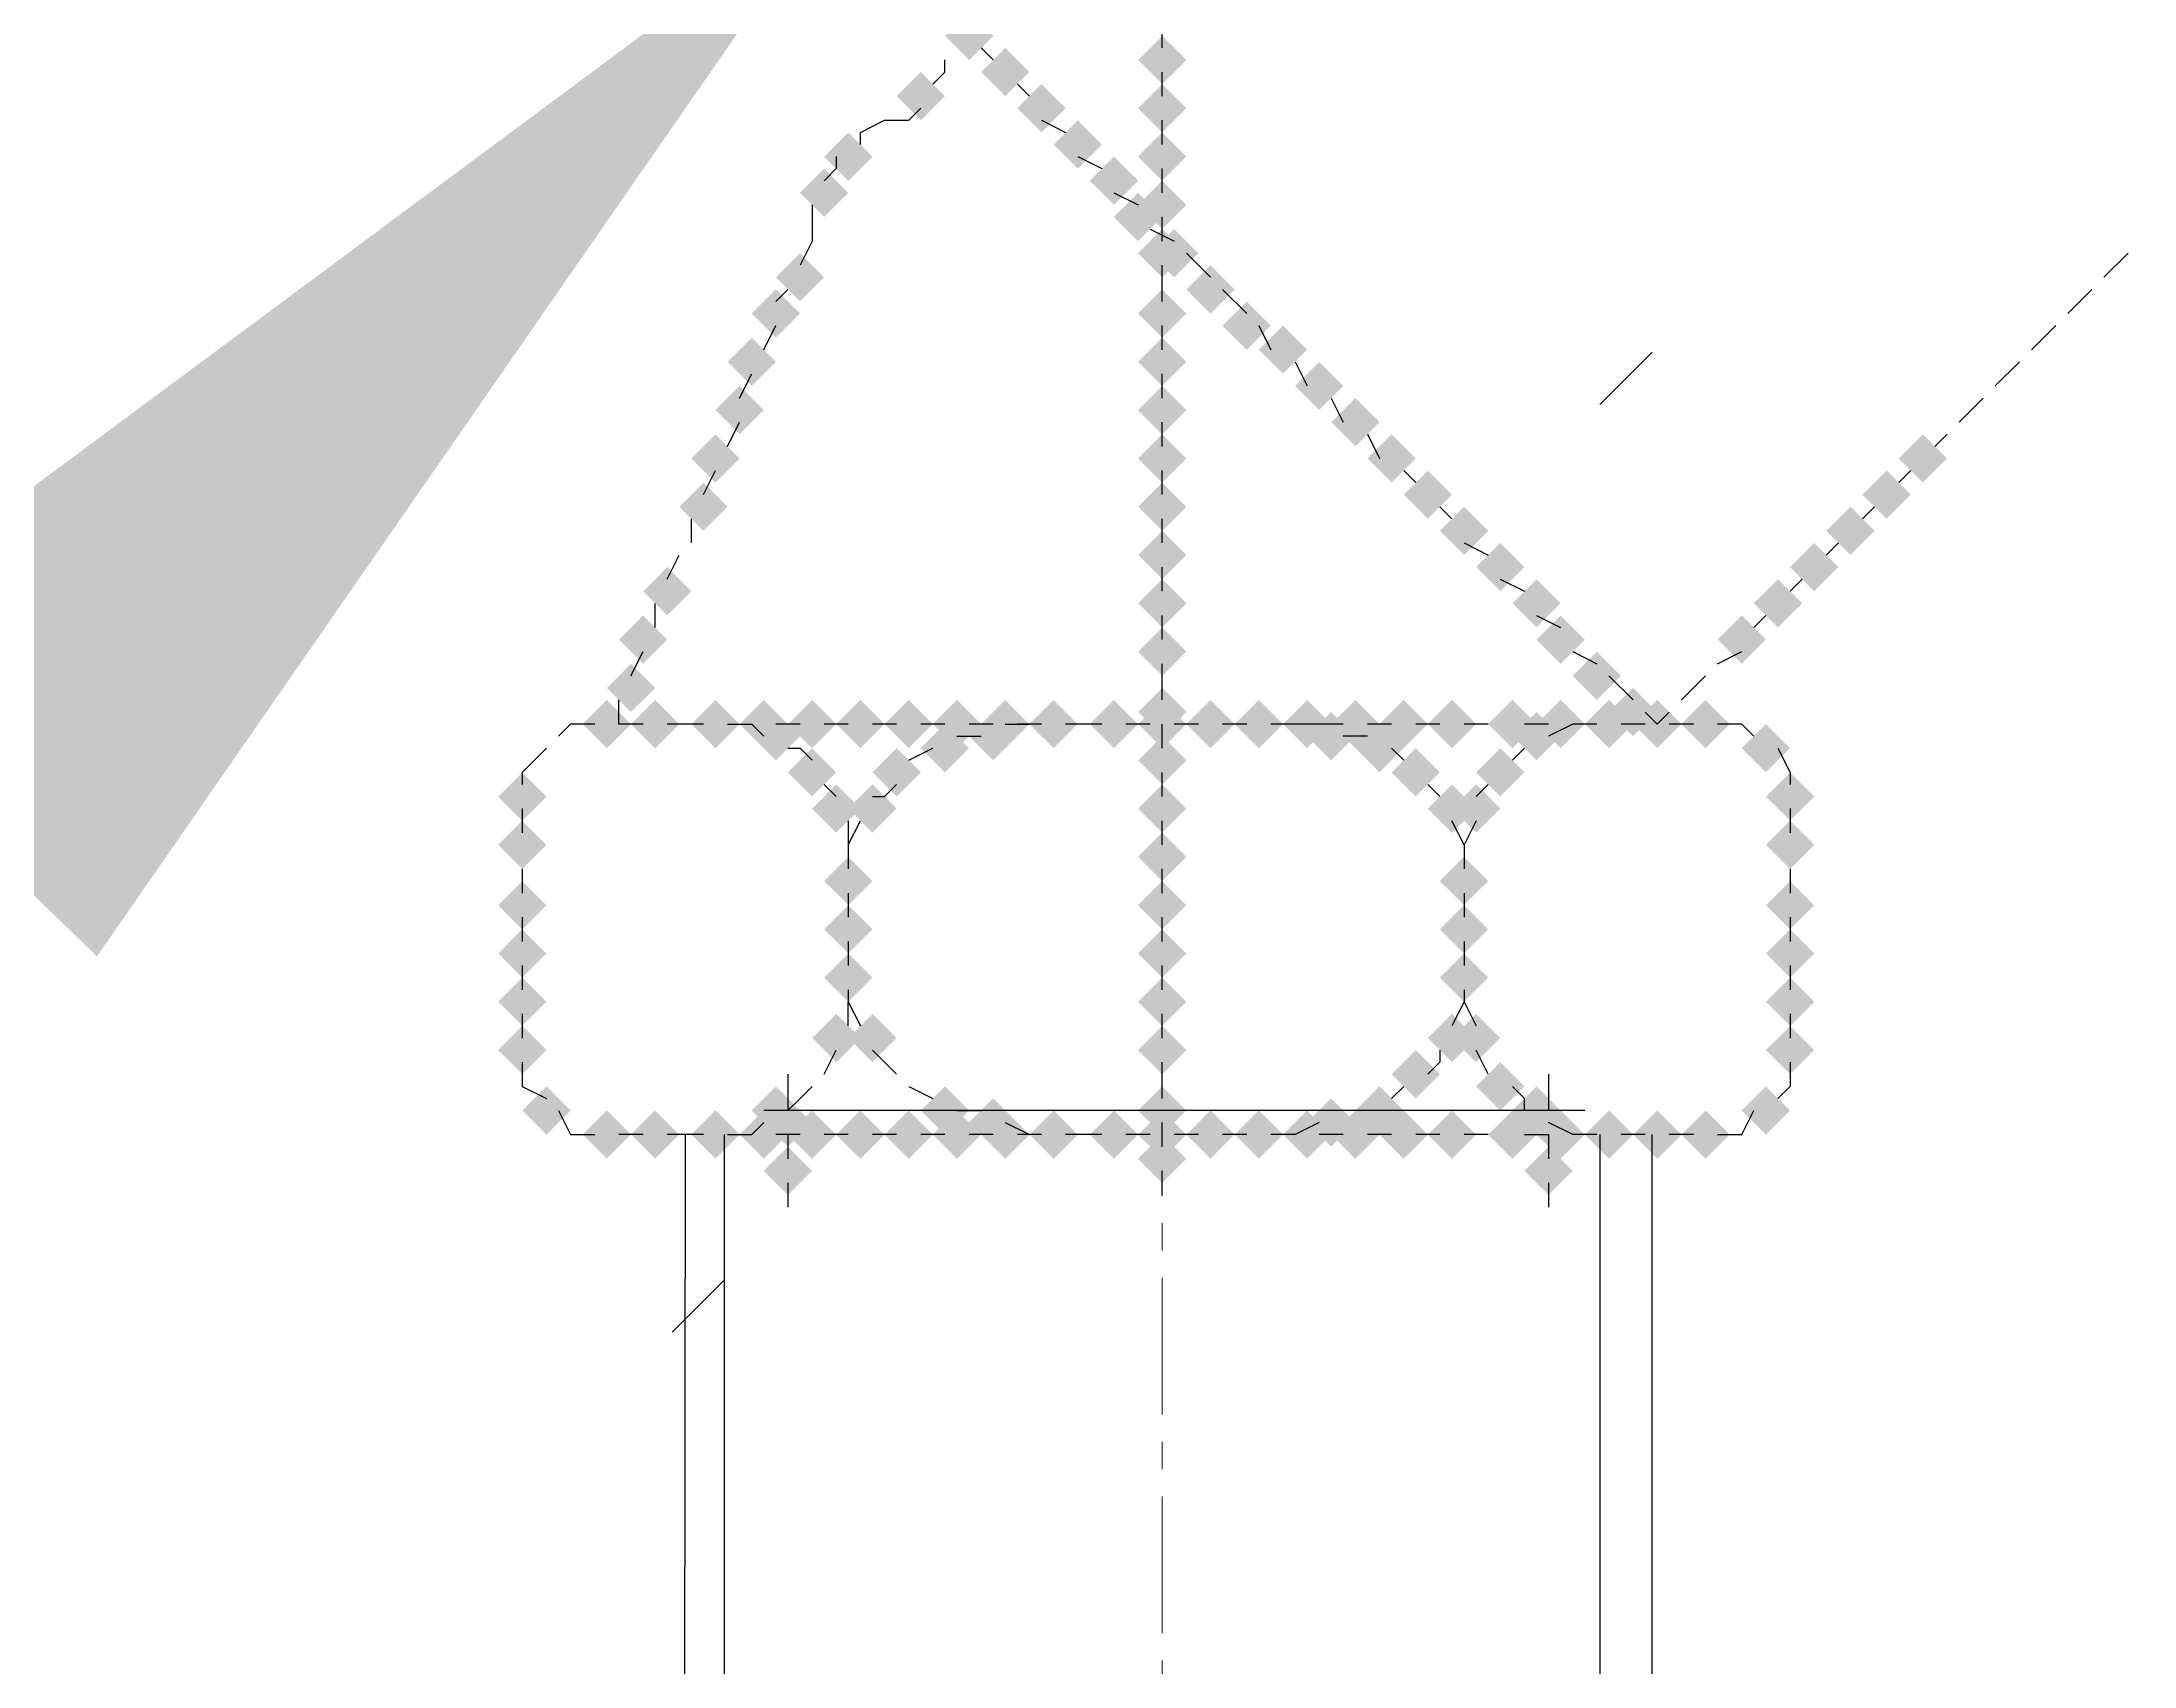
# Model space of a CAD drawing. Header units: centimetres. Extents: x -13594 to 4017, y -3206 to 1780.
# Drawn here: x -7202.2 to -7124.4, y -203.1 to -142.7 of the extents above; entities that cross this region are included whole.
import ezdxf
from ezdxf import colors
from ezdxf.entities.mleader import LeaderData, LeaderLine
from ezdxf.math import Vec2, Vec3

# ---------------------------------------------------------------- set-up
doc = ezdxf.new("R2010")
doc.units = ezdxf.units.CM
doc.linetypes.add('CENTERX2', pattern=[20.32, 12.7, -2.54, 2.54, -2.54])
for name, color, linetype in [('num of plumbing', 250, 'Continuous'), ('PDF_JOB-ALL', 7, 'Continuous'), ('PDF_WATER', 7, 'Continuous')]:
    doc.layers.add(name, color=color, linetype=linetype)
pattern_1 = [(45, (-11607.17, -4073.49), (-54.5565, 54.5565), [])]

msp = doc.modelspace()

# ---------------------------------------------------------------- hatches: boundary and pattern name
at = {"linetype": 'Continuous', "lineweight": 18}
h = msp.add_hatch(dxfattribs=at)
h.set_pattern_fill('ANSI31', scale=24.300624, style=0)
h.set_pattern_definition(pattern_1)
edge = h.paths.add_edge_path(flags=0)
edge.add_arc((-7107.089, -575.737), 71.687, 180, 270)
edge.add_line((-7107.089, -647.424), (-7041.38, -647.424))
edge.add_line((-7041.38, -647.424), (-7041.38, -645.48))
edge.add_line((-7041.38, -645.48), (-7107.089, -645.48))
edge.add_arc((-7107.089, -575.737), 69.743, 180, 270, ccw=False)
edge.add_line((-7176.832, -575.737), (-7176.832, -143.186))
edge.add_line((-7176.832, -143.186), (-7178.776, -143.186))
edge.add_line((-7178.776, -143.186), (-7178.776, -575.737))
h = msp.add_hatch(dxfattribs=at)
h.set_pattern_fill('ANSI31', scale=24.300624, style=0)
h.set_pattern_definition(pattern_1)
edge = h.paths.add_edge_path(flags=0)
edge.add_line((-7041.38, -612.917), (-7041.38, -610.973))
edge.add_line((-7041.38, -610.973), (-7107.089, -610.973))
edge.add_arc((-7107.089, -575.737), 35.236, 180, 270, ccw=False)
edge.add_line((-7142.325, -575.737), (-7142.325, -143.186))
edge.add_line((-7142.325, -143.186), (-7144.269, -143.186))
edge.add_line((-7144.269, -143.186), (-7144.269, -575.737))
edge.add_arc((-7107.089, -575.737), 37.18, 180, 270)
edge.add_line((-7107.089, -612.917), (-7041.38, -612.917))
at = {"layer": 'PDF_WATER', "transparency": 33554559}
for points in [[(-7167.736, -143.34), (-7167.287, -142.89), (-7166.838, -142.441), (-7167.287, -141.992), (-7167.736, -141.543), (-7168.185, -141.992), (-7168.634, -142.441), (-7168.185, -142.89)], [(-7166.389, -144.687), (-7165.94, -144.238), (-7165.491, -143.789), (-7165.94, -143.34), (-7166.389, -142.89), (-7166.838, -143.34), (-7167.287, -143.789), (-7166.838, -144.238)], [(-7160.55, -144.238), (-7160.101, -143.789), (-7159.652, -143.34), (-7160.101, -142.89), (-7160.55, -142.441), (-7160.999, -142.89), (-7161.449, -143.34), (-7160.999, -143.789)], [(-7169.533, -145.585), (-7169.084, -145.136), (-7168.634, -144.687), (-7169.084, -144.238), (-7169.533, -143.789), (-7169.982, -144.238), (-7170.431, -144.687), (-7169.982, -145.136)], [(-7165.042, -146.034), (-7164.592, -145.585), (-7164.143, -145.136), (-7164.592, -144.687), (-7165.042, -144.238), (-7165.491, -144.687), (-7165.94, -145.136), (-7165.491, -145.585)], [(-7160.55, -146.034), (-7160.101, -145.585), (-7159.652, -145.136), (-7160.101, -144.687), (-7160.55, -144.238), (-7160.999, -144.687), (-7161.449, -145.136), (-7160.999, -145.585)], [(-7172.227, -147.831), (-7171.778, -147.382), (-7171.329, -146.933), (-7171.778, -146.483), (-7172.227, -146.034), (-7172.677, -146.483), (-7173.126, -146.933), (-7172.677, -147.382)], [(-7163.694, -147.382), (-7163.245, -146.933), (-7162.796, -146.483), (-7163.245, -146.034), (-7163.694, -145.585), (-7164.143, -146.034), (-7164.592, -146.483), (-7164.143, -146.933)], [(-7160.55, -147.831), (-7160.101, -147.382), (-7159.652, -146.933), (-7160.101, -146.483), (-7160.55, -146.034), (-7160.999, -146.483), (-7161.449, -146.933), (-7160.999, -147.382)], [(-7162.347, -148.729), (-7161.898, -148.28), (-7161.449, -147.831), (-7161.898, -147.382), (-7162.347, -146.933), (-7162.796, -147.382), (-7163.245, -147.831), (-7162.796, -148.28)], [(-7173.126, -149.178), (-7172.677, -148.729), (-7172.227, -148.28), (-7172.677, -147.831), (-7173.126, -147.382), (-7173.575, -147.831), (-7174.024, -148.28), (-7173.575, -148.729)], [(-7160.55, -149.627), (-7160.101, -149.178), (-7159.652, -148.729), (-7160.101, -148.28), (-7160.55, -147.831), (-7160.999, -148.28), (-7161.449, -148.729), (-7160.999, -149.178)], [(-7161.449, -150.076), (-7160.999, -149.627), (-7160.55, -149.178), (-7160.999, -148.729), (-7161.449, -148.28), (-7161.898, -148.729), (-7162.347, -149.178), (-7161.898, -149.627)], [(-7160.55, -151.424), (-7160.101, -150.975), (-7159.652, -150.525), (-7160.101, -150.076), (-7160.55, -149.627), (-7160.999, -150.076), (-7161.449, -150.525), (-7160.999, -150.975)], [(-7160.101, -151.424), (-7159.652, -150.975), (-7159.203, -150.525), (-7159.652, -150.076), (-7160.101, -149.627), (-7160.55, -150.076), (-7160.999, -150.525), (-7160.55, -150.975)], [(-7174.024, -152.322), (-7173.575, -151.873), (-7173.126, -151.424), (-7173.575, -150.975), (-7174.024, -150.525), (-7174.473, -150.975), (-7174.922, -151.424), (-7174.473, -151.873)], [(-7158.754, -152.771), (-7158.305, -152.322), (-7157.856, -151.873), (-7158.305, -151.424), (-7158.754, -150.975), (-7159.203, -151.424), (-7159.652, -151.873), (-7159.203, -152.322)], [(-7174.922, -153.669), (-7174.473, -153.22), (-7174.024, -152.771), (-7174.473, -152.322), (-7174.922, -151.873), (-7175.371, -152.322), (-7175.82, -152.771), (-7175.371, -153.22)], [(-7160.55, -153.669), (-7160.101, -153.22), (-7159.652, -152.771), (-7160.101, -152.322), (-7160.55, -151.873), (-7160.999, -152.322), (-7161.449, -152.771), (-7160.999, -153.22)], [(-7157.407, -154.118), (-7156.957, -153.669), (-7156.508, -153.22), (-7156.957, -152.771), (-7157.407, -152.322), (-7157.856, -152.771), (-7158.305, -153.22), (-7157.856, -153.669)], [(-7156.059, -155.017), (-7155.61, -154.568), (-7155.161, -154.118), (-7155.61, -153.669), (-7156.059, -153.22), (-7156.508, -153.669), (-7156.957, -154.118), (-7156.508, -154.568)], [(-7175.82, -155.466), (-7175.371, -155.017), (-7174.922, -154.568), (-7175.371, -154.118), (-7175.82, -153.669), (-7176.269, -154.118), (-7176.719, -154.568), (-7176.269, -155.017)], [(-7160.55, -155.466), (-7160.101, -155.017), (-7159.652, -154.568), (-7160.101, -154.118), (-7160.55, -153.669), (-7160.999, -154.118), (-7161.449, -154.568), (-7160.999, -155.017)], [(-7154.712, -156.364), (-7154.263, -155.915), (-7153.814, -155.466), (-7154.263, -155.017), (-7154.712, -154.568), (-7155.161, -155.017), (-7155.61, -155.466), (-7155.161, -155.915)], [(-7176.269, -157.262), (-7175.82, -156.813), (-7175.371, -156.364), (-7175.82, -155.915), (-7176.269, -155.466), (-7176.719, -155.915), (-7177.168, -156.364), (-7176.719, -156.813)], [(-7160.55, -157.262), (-7160.101, -156.813), (-7159.652, -156.364), (-7160.101, -155.915), (-7160.55, -155.466), (-7160.999, -155.915), (-7161.449, -156.364), (-7160.999, -156.813)], [(-7153.364, -157.711), (-7152.915, -157.262), (-7152.466, -156.813), (-7152.915, -156.364), (-7153.364, -155.915), (-7153.814, -156.364), (-7154.263, -156.813), (-7153.814, -157.262)], [(-7177.168, -159.059), (-7176.719, -158.61), (-7176.269, -158.16), (-7176.719, -157.711), (-7177.168, -157.262), (-7177.617, -157.711), (-7178.066, -158.16), (-7177.617, -158.61)], [(-7160.55, -159.059), (-7160.101, -158.61), (-7159.652, -158.16), (-7160.101, -157.711), (-7160.55, -157.262), (-7160.999, -157.711), (-7161.449, -158.16), (-7160.999, -158.61)], [(-7152.017, -159.059), (-7151.568, -158.61), (-7151.119, -158.16), (-7151.568, -157.711), (-7152.017, -157.262), (-7152.466, -157.711), (-7152.915, -158.16), (-7152.466, -158.61)], [(-7132.256, -159.059), (-7131.807, -158.61), (-7131.358, -158.16), (-7131.807, -157.711), (-7132.256, -157.262), (-7132.705, -157.711), (-7133.154, -158.16), (-7132.705, -158.61)], [(-7150.67, -160.406), (-7150.221, -159.957), (-7149.772, -159.508), (-7150.221, -159.059), (-7150.67, -158.61), (-7151.119, -159.059), (-7151.568, -159.508), (-7151.119, -159.957)], [(-7133.603, -160.406), (-7133.154, -159.957), (-7132.705, -159.508), (-7133.154, -159.059), (-7133.603, -158.61), (-7134.052, -159.059), (-7134.502, -159.508), (-7134.052, -159.957)], [(-7177.617, -160.855), (-7177.168, -160.406), (-7176.719, -159.957), (-7177.168, -159.508), (-7177.617, -159.059), (-7178.066, -159.508), (-7178.515, -159.957), (-7178.066, -160.406)], [(-7160.55, -160.855), (-7160.101, -160.406), (-7159.652, -159.957), (-7160.101, -159.508), (-7160.55, -159.059), (-7160.999, -159.508), (-7161.449, -159.957), (-7160.999, -160.406)], [(-7149.322, -161.753), (-7148.873, -161.304), (-7148.424, -160.855), (-7148.873, -160.406), (-7149.322, -159.957), (-7149.772, -160.406), (-7150.221, -160.855), (-7149.772, -161.304)], [(-7134.951, -161.753), (-7134.502, -161.304), (-7134.052, -160.855), (-7134.502, -160.406), (-7134.951, -159.957), (-7135.4, -160.406), (-7135.849, -160.855), (-7135.4, -161.304)], [(-7160.55, -162.652), (-7160.101, -162.203), (-7159.652, -161.753), (-7160.101, -161.304), (-7160.55, -160.855), (-7160.999, -161.304), (-7161.449, -161.753), (-7160.999, -162.203)], [(-7147.975, -163.101), (-7147.526, -162.652), (-7147.077, -162.203), (-7147.526, -161.753), (-7147.975, -161.304), (-7148.424, -161.753), (-7148.873, -162.203), (-7148.424, -162.652)], [(-7136.298, -163.101), (-7135.849, -162.652), (-7135.4, -162.203), (-7135.849, -161.753), (-7136.298, -161.304), (-7136.747, -161.753), (-7137.196, -162.203), (-7136.747, -162.652)], [(-7178.964, -163.999), (-7178.515, -163.55), (-7178.066, -163.101), (-7178.515, -162.652), (-7178.964, -162.203), (-7179.413, -162.652), (-7179.862, -163.101), (-7179.413, -163.55)], [(-7160.55, -164.448), (-7160.101, -163.999), (-7159.652, -163.55), (-7160.101, -163.101), (-7160.55, -162.652), (-7160.999, -163.101), (-7161.449, -163.55), (-7160.999, -163.999)], [(-7146.628, -164.448), (-7146.179, -163.999), (-7145.73, -163.55), (-7146.179, -163.101), (-7146.628, -162.652), (-7147.077, -163.101), (-7147.526, -163.55), (-7147.077, -163.999)], [(-7137.645, -164.448), (-7137.196, -163.999), (-7136.747, -163.55), (-7137.196, -163.101), (-7137.645, -162.652), (-7138.095, -163.101), (-7138.544, -163.55), (-7138.095, -163.999)], [(-7179.862, -165.795), (-7179.413, -165.346), (-7178.964, -164.897), (-7179.413, -164.448), (-7179.862, -163.999), (-7180.312, -164.448), (-7180.761, -164.897), (-7180.312, -165.346)], [(-7145.73, -165.795), (-7145.28, -165.346), (-7144.831, -164.897), (-7145.28, -164.448), (-7145.73, -163.999), (-7146.179, -164.448), (-7146.628, -164.897), (-7146.179, -165.346)], [(-7138.993, -165.795), (-7138.544, -165.346), (-7138.095, -164.897), (-7138.544, -164.448), (-7138.993, -163.999), (-7139.442, -164.448), (-7139.891, -164.897), (-7139.442, -165.346)], [(-7160.55, -166.245), (-7160.101, -165.795), (-7159.652, -165.346), (-7160.101, -164.897), (-7160.55, -164.448), (-7160.999, -164.897), (-7161.449, -165.346), (-7160.999, -165.795)], [(-7144.382, -167.143), (-7143.933, -166.694), (-7143.484, -166.245), (-7143.933, -165.795), (-7144.382, -165.346), (-7144.831, -165.795), (-7145.28, -166.245), (-7144.831, -166.694)], [(-7180.312, -167.592), (-7179.862, -167.143), (-7179.413, -166.694), (-7179.862, -166.245), (-7180.312, -165.795), (-7180.761, -166.245), (-7181.21, -166.694), (-7180.761, -167.143)], [(-7181.21, -168.939), (-7180.761, -168.49), (-7180.312, -168.041), (-7180.761, -167.592), (-7181.21, -167.143), (-7181.659, -167.592), (-7182.108, -168.041), (-7181.659, -168.49)], [(-7179.413, -168.939), (-7178.964, -168.49), (-7178.515, -168.041), (-7178.964, -167.592), (-7179.413, -167.143), (-7179.862, -167.592), (-7180.312, -168.041), (-7179.862, -168.49)], [(-7177.168, -168.939), (-7176.719, -168.49), (-7176.269, -168.041), (-7176.719, -167.592), (-7177.168, -167.143), (-7177.617, -167.592), (-7178.066, -168.041), (-7177.617, -168.49)], [(-7175.371, -168.939), (-7174.922, -168.49), (-7174.473, -168.041), (-7174.922, -167.592), (-7175.371, -167.143), (-7175.82, -167.592), (-7176.269, -168.041), (-7175.82, -168.49)], [(-7173.575, -168.939), (-7173.126, -168.49), (-7172.677, -168.041), (-7173.126, -167.592), (-7173.575, -167.143), (-7174.024, -167.592), (-7174.473, -168.041), (-7174.024, -168.49)], [(-7171.778, -168.939), (-7171.329, -168.49), (-7170.88, -168.041), (-7171.329, -167.592), (-7171.778, -167.143), (-7172.227, -167.592), (-7172.677, -168.041), (-7172.227, -168.49)], [(-7169.982, -168.939), (-7169.533, -168.49), (-7169.084, -168.041), (-7169.533, -167.592), (-7169.982, -167.143), (-7170.431, -167.592), (-7170.88, -168.041), (-7170.431, -168.49)], [(-7168.185, -168.939), (-7167.736, -168.49), (-7167.287, -168.041), (-7167.736, -167.592), (-7168.185, -167.143), (-7168.634, -167.592), (-7169.084, -168.041), (-7168.634, -168.49)], [(-7166.389, -168.939), (-7165.94, -168.49), (-7165.491, -168.041), (-7165.94, -167.592), (-7166.389, -167.143), (-7166.838, -167.592), (-7167.287, -168.041), (-7166.838, -168.49)], [(-7164.592, -168.939), (-7164.143, -168.49), (-7163.694, -168.041), (-7164.143, -167.592), (-7164.592, -167.143), (-7165.042, -167.592), (-7165.491, -168.041), (-7165.042, -168.49)], [(-7162.347, -168.939), (-7161.898, -168.49), (-7161.449, -168.041), (-7161.898, -167.592), (-7162.347, -167.143), (-7162.796, -167.592), (-7163.245, -168.041), (-7162.796, -168.49)], [(-7160.55, -168.49), (-7160.101, -168.041), (-7159.652, -167.592), (-7160.101, -167.143), (-7160.55, -166.694), (-7160.999, -167.143), (-7161.449, -167.592), (-7160.999, -168.041)], [(-7160.55, -168.939), (-7160.101, -168.49), (-7159.652, -168.041), (-7160.101, -167.592), (-7160.55, -167.143), (-7160.999, -167.592), (-7161.449, -168.041), (-7160.999, -168.49)], [(-7158.754, -168.939), (-7158.305, -168.49), (-7157.856, -168.041), (-7158.305, -167.592), (-7158.754, -167.143), (-7159.203, -167.592), (-7159.652, -168.041), (-7159.203, -168.49)], [(-7156.957, -168.939), (-7156.508, -168.49), (-7156.059, -168.041), (-7156.508, -167.592), (-7156.957, -167.143), (-7157.407, -167.592), (-7157.856, -168.041), (-7157.407, -168.49)], [(-7155.161, -168.939), (-7154.712, -168.49), (-7154.263, -168.041), (-7154.712, -167.592), (-7155.161, -167.143), (-7155.61, -167.592), (-7156.059, -168.041), (-7155.61, -168.49)], [(-7153.364, -168.939), (-7152.915, -168.49), (-7152.466, -168.041), (-7152.915, -167.592), (-7153.364, -167.143), (-7153.814, -167.592), (-7154.263, -168.041), (-7153.814, -168.49)], [(-7151.568, -168.939), (-7151.119, -168.49), (-7150.67, -168.041), (-7151.119, -167.592), (-7151.568, -167.143), (-7152.017, -167.592), (-7152.466, -168.041), (-7152.017, -168.49)], [(-7149.772, -168.939), (-7149.322, -168.49), (-7148.873, -168.041), (-7149.322, -167.592), (-7149.772, -167.143), (-7150.221, -167.592), (-7150.67, -168.041), (-7150.221, -168.49)], [(-7147.526, -168.939), (-7147.077, -168.49), (-7146.628, -168.041), (-7147.077, -167.592), (-7147.526, -167.143), (-7147.975, -167.592), (-7148.424, -168.041), (-7147.975, -168.49)], [(-7145.73, -168.939), (-7145.28, -168.49), (-7144.831, -168.041), (-7145.28, -167.592), (-7145.73, -167.143), (-7146.179, -167.592), (-7146.628, -168.041), (-7146.179, -168.49)], [(-7143.933, -168.939), (-7143.484, -168.49), (-7143.035, -168.041), (-7143.484, -167.592), (-7143.933, -167.143), (-7144.382, -167.592), (-7144.831, -168.041), (-7144.382, -168.49)], [(-7143.035, -168.49), (-7142.586, -168.041), (-7142.137, -167.592), (-7142.586, -167.143), (-7143.035, -166.694), (-7143.484, -167.143), (-7143.933, -167.592), (-7143.484, -168.041)], [(-7142.137, -168.939), (-7141.687, -168.49), (-7141.238, -168.041), (-7141.687, -167.592), (-7142.137, -167.143), (-7142.586, -167.592), (-7143.035, -168.041), (-7142.586, -168.49)], [(-7140.34, -168.939), (-7139.891, -168.49), (-7139.442, -168.041), (-7139.891, -167.592), (-7140.34, -167.143), (-7140.789, -167.592), (-7141.238, -168.041), (-7140.789, -168.49)], [(-7174.922, -169.388), (-7174.473, -168.939), (-7174.024, -168.49), (-7174.473, -168.041), (-7174.922, -167.592), (-7175.371, -168.041), (-7175.82, -168.49), (-7175.371, -168.939)], [(-7168.634, -169.838), (-7168.185, -169.388), (-7167.736, -168.939), (-7168.185, -168.49), (-7168.634, -168.041), (-7169.084, -168.49), (-7169.533, -168.939), (-7169.084, -169.388)], [(-7166.838, -169.388), (-7166.389, -168.939), (-7165.94, -168.49), (-7166.389, -168.041), (-7166.838, -167.592), (-7167.287, -168.041), (-7167.736, -168.49), (-7167.287, -168.939)], [(-7154.263, -169.388), (-7153.814, -168.939), (-7153.364, -168.49), (-7153.814, -168.041), (-7154.263, -167.592), (-7154.712, -168.041), (-7155.161, -168.49), (-7154.712, -168.939)], [(-7152.466, -169.838), (-7152.017, -169.388), (-7151.568, -168.939), (-7152.017, -168.49), (-7152.466, -168.041), (-7152.915, -168.49), (-7153.364, -168.939), (-7152.915, -169.388)], [(-7146.628, -169.388), (-7146.179, -168.939), (-7145.73, -168.49), (-7146.179, -168.041), (-7146.628, -167.592), (-7147.077, -168.041), (-7147.526, -168.49), (-7147.077, -168.939)], [(-7138.095, -169.838), (-7137.645, -169.388), (-7137.196, -168.939), (-7137.645, -168.49), (-7138.095, -168.041), (-7138.544, -168.49), (-7138.993, -168.939), (-7138.544, -169.388)], [(-7160.55, -170.287), (-7160.101, -169.838), (-7159.652, -169.388), (-7160.101, -168.939), (-7160.55, -168.49), (-7160.999, -168.939), (-7161.449, -169.388), (-7160.999, -169.838)], [(-7173.575, -170.736), (-7173.126, -170.287), (-7172.677, -169.838), (-7173.126, -169.388), (-7173.575, -168.939), (-7174.024, -169.388), (-7174.473, -169.838), (-7174.024, -170.287)], [(-7170.431, -170.736), (-7169.982, -170.287), (-7169.533, -169.838), (-7169.982, -169.388), (-7170.431, -168.939), (-7170.88, -169.388), (-7171.329, -169.838), (-7170.88, -170.287)], [(-7151.119, -170.736), (-7150.67, -170.287), (-7150.221, -169.838), (-7150.67, -169.388), (-7151.119, -168.939), (-7151.568, -169.388), (-7152.017, -169.838), (-7151.568, -170.287)], [(-7147.975, -170.736), (-7147.526, -170.287), (-7147.077, -169.838), (-7147.526, -169.388), (-7147.975, -168.939), (-7148.424, -169.388), (-7148.873, -169.838), (-7148.424, -170.287)], [(-7184.354, -171.634), (-7183.904, -171.185), (-7183.455, -170.736), (-7183.904, -170.287), (-7184.354, -169.838), (-7184.803, -170.287), (-7185.252, -170.736), (-7184.803, -171.185)], [(-7172.677, -172.083), (-7172.227, -171.634), (-7171.778, -171.185), (-7172.227, -170.736), (-7172.677, -170.287), (-7173.126, -170.736), (-7173.575, -171.185), (-7173.126, -171.634)], [(-7171.329, -172.083), (-7170.88, -171.634), (-7170.431, -171.185), (-7170.88, -170.736), (-7171.329, -170.287), (-7171.778, -170.736), (-7172.227, -171.185), (-7171.778, -171.634)], [(-7160.55, -172.083), (-7160.101, -171.634), (-7159.652, -171.185), (-7160.101, -170.736), (-7160.55, -170.287), (-7160.999, -170.736), (-7161.449, -171.185), (-7160.999, -171.634)], [(-7149.772, -172.083), (-7149.322, -171.634), (-7148.873, -171.185), (-7149.322, -170.736), (-7149.772, -170.287), (-7150.221, -170.736), (-7150.67, -171.185), (-7150.221, -171.634)], [(-7148.873, -172.083), (-7148.424, -171.634), (-7147.975, -171.185), (-7148.424, -170.736), (-7148.873, -170.287), (-7149.322, -170.736), (-7149.772, -171.185), (-7149.322, -171.634)], [(-7137.196, -171.634), (-7136.747, -171.185), (-7136.298, -170.736), (-7136.747, -170.287), (-7137.196, -169.838), (-7137.645, -170.287), (-7138.095, -170.736), (-7137.645, -171.185)], [(-7184.354, -173.43), (-7183.904, -172.981), (-7183.455, -172.532), (-7183.904, -172.083), (-7184.354, -171.634), (-7184.803, -172.083), (-7185.252, -172.532), (-7184.803, -172.981)], [(-7137.196, -173.43), (-7136.747, -172.981), (-7136.298, -172.532), (-7136.747, -172.083), (-7137.196, -171.634), (-7137.645, -172.083), (-7138.095, -172.532), (-7137.645, -172.981)], [(-7160.55, -173.88), (-7160.101, -173.43), (-7159.652, -172.981), (-7160.101, -172.532), (-7160.55, -172.083), (-7160.999, -172.532), (-7161.449, -172.981), (-7160.999, -173.43)], [(-7172.227, -174.778), (-7171.778, -174.329), (-7171.329, -173.88), (-7171.778, -173.43), (-7172.227, -172.981), (-7172.677, -173.43), (-7173.126, -173.88), (-7172.677, -174.329)], [(-7149.322, -174.778), (-7148.873, -174.329), (-7148.424, -173.88), (-7148.873, -173.43), (-7149.322, -172.981), (-7149.772, -173.43), (-7150.221, -173.88), (-7149.772, -174.329)], [(-7184.354, -175.676), (-7183.904, -175.227), (-7183.455, -174.778), (-7183.904, -174.329), (-7184.354, -173.88), (-7184.803, -174.329), (-7185.252, -174.778), (-7184.803, -175.227)], [(-7160.55, -175.676), (-7160.101, -175.227), (-7159.652, -174.778), (-7160.101, -174.329), (-7160.55, -173.88), (-7160.999, -174.329), (-7161.449, -174.778), (-7160.999, -175.227)], [(-7137.196, -175.676), (-7136.747, -175.227), (-7136.298, -174.778), (-7136.747, -174.329), (-7137.196, -173.88), (-7137.645, -174.329), (-7138.095, -174.778), (-7137.645, -175.227)], [(-7172.227, -176.574), (-7171.778, -176.125), (-7171.329, -175.676), (-7171.778, -175.227), (-7172.227, -174.778), (-7172.677, -175.227), (-7173.126, -175.676), (-7172.677, -176.125)], [(-7149.322, -176.574), (-7148.873, -176.125), (-7148.424, -175.676), (-7148.873, -175.227), (-7149.322, -174.778), (-7149.772, -175.227), (-7150.221, -175.676), (-7149.772, -176.125)], [(-7184.354, -177.473), (-7183.904, -177.023), (-7183.455, -176.574), (-7183.904, -176.125), (-7184.354, -175.676), (-7184.803, -176.125), (-7185.252, -176.574), (-7184.803, -177.023)], [(-7160.55, -177.473), (-7160.101, -177.023), (-7159.652, -176.574), (-7160.101, -176.125), (-7160.55, -175.676), (-7160.999, -176.125), (-7161.449, -176.574), (-7160.999, -177.023)], [(-7137.196, -177.473), (-7136.747, -177.023), (-7136.298, -176.574), (-7136.747, -176.125), (-7137.196, -175.676), (-7137.645, -176.125), (-7138.095, -176.574), (-7137.645, -177.023)], [(-7172.227, -178.371), (-7171.778, -177.922), (-7171.329, -177.473), (-7171.778, -177.023), (-7172.227, -176.574), (-7172.677, -177.023), (-7173.126, -177.473), (-7172.677, -177.922)], [(-7149.322, -178.371), (-7148.873, -177.922), (-7148.424, -177.473), (-7148.873, -177.023), (-7149.322, -176.574), (-7149.772, -177.023), (-7150.221, -177.473), (-7149.772, -177.922)], [(-7184.354, -179.269), (-7183.904, -178.82), (-7183.455, -178.371), (-7183.904, -177.922), (-7184.354, -177.473), (-7184.803, -177.922), (-7185.252, -178.371), (-7184.803, -178.82)], [(-7160.55, -179.269), (-7160.101, -178.82), (-7159.652, -178.371), (-7160.101, -177.922), (-7160.55, -177.473), (-7160.999, -177.922), (-7161.449, -178.371), (-7160.999, -178.82)], [(-7137.196, -179.269), (-7136.747, -178.82), (-7136.298, -178.371), (-7136.747, -177.922), (-7137.196, -177.473), (-7137.645, -177.922), (-7138.095, -178.371), (-7137.645, -178.82)], [(-7172.677, -180.616), (-7172.227, -180.167), (-7171.778, -179.718), (-7172.227, -179.269), (-7172.677, -178.82), (-7173.126, -179.269), (-7173.575, -179.718), (-7173.126, -180.167)], [(-7171.329, -180.616), (-7170.88, -180.167), (-7170.431, -179.718), (-7170.88, -179.269), (-7171.329, -178.82), (-7171.778, -179.269), (-7172.227, -179.718), (-7171.778, -180.167)], [(-7149.772, -180.616), (-7149.322, -180.167), (-7148.873, -179.718), (-7149.322, -179.269), (-7149.772, -178.82), (-7150.221, -179.269), (-7150.67, -179.718), (-7150.221, -180.167)], [(-7148.873, -180.616), (-7148.424, -180.167), (-7147.975, -179.718), (-7148.424, -179.269), (-7148.873, -178.82), (-7149.322, -179.269), (-7149.772, -179.718), (-7149.322, -180.167)], [(-7184.354, -181.065), (-7183.904, -180.616), (-7183.455, -180.167), (-7183.904, -179.718), (-7184.354, -179.269), (-7184.803, -179.718), (-7185.252, -180.167), (-7184.803, -180.616)], [(-7160.55, -181.065), (-7160.101, -180.616), (-7159.652, -180.167), (-7160.101, -179.718), (-7160.55, -179.269), (-7160.999, -179.718), (-7161.449, -180.167), (-7160.999, -180.616)], [(-7137.196, -181.065), (-7136.747, -180.616), (-7136.298, -180.167), (-7136.747, -179.718), (-7137.196, -179.269), (-7137.645, -179.718), (-7138.095, -180.167), (-7137.645, -180.616)], [(-7151.119, -181.964), (-7150.67, -181.515), (-7150.221, -181.065), (-7150.67, -180.616), (-7151.119, -180.167), (-7151.568, -180.616), (-7152.017, -181.065), (-7151.568, -181.515)], [(-7147.975, -182.413), (-7147.526, -181.964), (-7147.077, -181.515), (-7147.526, -181.065), (-7147.975, -180.616), (-7148.424, -181.065), (-7148.873, -181.515), (-7148.424, -181.964)], [(-7183.455, -183.311), (-7183.006, -182.862), (-7182.557, -182.413), (-7183.006, -181.964), (-7183.455, -181.515), (-7183.904, -181.964), (-7184.354, -182.413), (-7183.904, -182.862)], [(-7174.922, -183.311), (-7174.473, -182.862), (-7174.024, -182.413), (-7174.473, -181.964), (-7174.922, -181.515), (-7175.371, -181.964), (-7175.82, -182.413), (-7175.371, -182.862)], [(-7174.473, -183.76), (-7174.024, -183.311), (-7173.575, -182.862), (-7174.024, -182.413), (-7174.473, -181.964), (-7174.922, -182.413), (-7175.371, -182.862), (-7174.922, -183.311)], [(-7168.634, -183.311), (-7168.185, -182.862), (-7167.736, -182.413), (-7168.185, -181.964), (-7168.634, -181.515), (-7169.084, -181.964), (-7169.533, -182.413), (-7169.084, -182.862)], [(-7166.838, -183.76), (-7166.389, -183.311), (-7165.94, -182.862), (-7166.389, -182.413), (-7166.838, -181.964), (-7167.287, -182.413), (-7167.736, -182.862), (-7167.287, -183.311)], [(-7160.55, -183.311), (-7160.101, -182.862), (-7159.652, -182.413), (-7160.101, -181.964), (-7160.55, -181.515), (-7160.999, -181.964), (-7161.449, -182.413), (-7160.999, -182.862)], [(-7154.263, -183.76), (-7153.814, -183.311), (-7153.364, -182.862), (-7153.814, -182.413), (-7154.263, -181.964), (-7154.712, -182.413), (-7155.161, -182.862), (-7154.712, -183.311)], [(-7152.466, -183.311), (-7152.017, -182.862), (-7151.568, -182.413), (-7152.017, -181.964), (-7152.466, -181.515), (-7152.915, -181.964), (-7153.364, -182.413), (-7152.915, -182.862)], [(-7146.628, -183.311), (-7146.179, -182.862), (-7145.73, -182.413), (-7146.179, -181.964), (-7146.628, -181.515), (-7147.077, -181.964), (-7147.526, -182.413), (-7147.077, -182.862)], [(-7146.179, -183.76), (-7145.73, -183.311), (-7145.28, -182.862), (-7145.73, -182.413), (-7146.179, -181.964), (-7146.628, -182.413), (-7147.077, -182.862), (-7146.628, -183.311)], [(-7138.095, -183.311), (-7137.645, -182.862), (-7137.196, -182.413), (-7137.645, -181.964), (-7138.095, -181.515), (-7138.544, -181.964), (-7138.993, -182.413), (-7138.544, -182.862)], [(-7181.21, -184.209), (-7180.761, -183.76), (-7180.312, -183.311), (-7180.761, -182.862), (-7181.21, -182.413), (-7181.659, -182.862), (-7182.108, -183.311), (-7181.659, -183.76)], [(-7179.413, -184.209), (-7178.964, -183.76), (-7178.515, -183.311), (-7178.964, -182.862), (-7179.413, -182.413), (-7179.862, -182.862), (-7180.312, -183.311), (-7179.862, -183.76)], [(-7177.168, -184.209), (-7176.719, -183.76), (-7176.269, -183.311), (-7176.719, -182.862), (-7177.168, -182.413), (-7177.617, -182.862), (-7178.066, -183.311), (-7177.617, -183.76)], [(-7175.371, -184.209), (-7174.922, -183.76), (-7174.473, -183.311), (-7174.922, -182.862), (-7175.371, -182.413), (-7175.82, -182.862), (-7176.269, -183.311), (-7175.82, -183.76)], [(-7173.575, -184.209), (-7173.126, -183.76), (-7172.677, -183.311), (-7173.126, -182.862), (-7173.575, -182.413), (-7174.024, -182.862), (-7174.473, -183.311), (-7174.024, -183.76)], [(-7171.778, -184.209), (-7171.329, -183.76), (-7170.88, -183.311), (-7171.329, -182.862), (-7171.778, -182.413), (-7172.227, -182.862), (-7172.677, -183.311), (-7172.227, -183.76)], [(-7169.982, -184.209), (-7169.533, -183.76), (-7169.084, -183.311), (-7169.533, -182.862), (-7169.982, -182.413), (-7170.431, -182.862), (-7170.88, -183.311), (-7170.431, -183.76)], [(-7168.185, -184.209), (-7167.736, -183.76), (-7167.287, -183.311), (-7167.736, -182.862), (-7168.185, -182.413), (-7168.634, -182.862), (-7169.084, -183.311), (-7168.634, -183.76)], [(-7166.389, -184.209), (-7165.94, -183.76), (-7165.491, -183.311), (-7165.94, -182.862), (-7166.389, -182.413), (-7166.838, -182.862), (-7167.287, -183.311), (-7166.838, -183.76)], [(-7164.592, -184.209), (-7164.143, -183.76), (-7163.694, -183.311), (-7164.143, -182.862), (-7164.592, -182.413), (-7165.042, -182.862), (-7165.491, -183.311), (-7165.042, -183.76)], [(-7162.347, -184.209), (-7161.898, -183.76), (-7161.449, -183.311), (-7161.898, -182.862), (-7162.347, -182.413), (-7162.796, -182.862), (-7163.245, -183.311), (-7162.796, -183.76)], [(-7160.55, -184.209), (-7160.101, -183.76), (-7159.652, -183.311), (-7160.101, -182.862), (-7160.55, -182.413), (-7160.999, -182.862), (-7161.449, -183.311), (-7160.999, -183.76)], [(-7158.754, -184.209), (-7158.305, -183.76), (-7157.856, -183.311), (-7158.305, -182.862), (-7158.754, -182.413), (-7159.203, -182.862), (-7159.652, -183.311), (-7159.203, -183.76)], [(-7156.957, -184.209), (-7156.508, -183.76), (-7156.059, -183.311), (-7156.508, -182.862), (-7156.957, -182.413), (-7157.407, -182.862), (-7157.856, -183.311), (-7157.407, -183.76)], [(-7155.161, -184.209), (-7154.712, -183.76), (-7154.263, -183.311), (-7154.712, -182.862), (-7155.161, -182.413), (-7155.61, -182.862), (-7156.059, -183.311), (-7155.61, -183.76)], [(-7153.364, -184.209), (-7152.915, -183.76), (-7152.466, -183.311), (-7152.915, -182.862), (-7153.364, -182.413), (-7153.814, -182.862), (-7154.263, -183.311), (-7153.814, -183.76)], [(-7151.568, -184.209), (-7151.119, -183.76), (-7150.67, -183.311), (-7151.119, -182.862), (-7151.568, -182.413), (-7152.017, -182.862), (-7152.466, -183.311), (-7152.017, -183.76)], [(-7149.772, -184.209), (-7149.322, -183.76), (-7148.873, -183.311), (-7149.322, -182.862), (-7149.772, -182.413), (-7150.221, -182.862), (-7150.67, -183.311), (-7150.221, -183.76)], [(-7147.526, -184.209), (-7147.077, -183.76), (-7146.628, -183.311), (-7147.077, -182.862), (-7147.526, -182.413), (-7147.975, -182.862), (-7148.424, -183.311), (-7147.975, -183.76)], [(-7145.73, -184.209), (-7145.28, -183.76), (-7144.831, -183.311), (-7145.28, -182.862), (-7145.73, -182.413), (-7146.179, -182.862), (-7146.628, -183.311), (-7146.179, -183.76)], [(-7143.933, -184.209), (-7143.484, -183.76), (-7143.035, -183.311), (-7143.484, -182.862), (-7143.933, -182.413), (-7144.382, -182.862), (-7144.831, -183.311), (-7144.382, -183.76)], [(-7142.137, -184.209), (-7141.687, -183.76), (-7141.238, -183.311), (-7141.687, -182.862), (-7142.137, -182.413), (-7142.586, -182.862), (-7143.035, -183.311), (-7142.586, -183.76)], [(-7140.34, -184.209), (-7139.891, -183.76), (-7139.442, -183.311), (-7139.891, -182.862), (-7140.34, -182.413), (-7140.789, -182.862), (-7141.238, -183.311), (-7140.789, -183.76)], [(-7160.55, -185.108), (-7160.101, -184.658), (-7159.652, -184.209), (-7160.101, -183.76), (-7160.55, -183.311), (-7160.999, -183.76), (-7161.449, -184.209), (-7160.999, -184.658)], [(-7174.473, -185.557), (-7174.024, -185.108), (-7173.575, -184.658), (-7174.024, -184.209), (-7174.473, -183.76), (-7174.922, -184.209), (-7175.371, -184.658), (-7174.922, -185.108)], [(-7146.179, -185.557), (-7145.73, -185.108), (-7145.28, -184.658), (-7145.73, -184.209), (-7146.179, -183.76), (-7146.628, -184.209), (-7147.077, -184.658), (-7146.628, -185.108)]]:
    msp.add_hatch(color=256, dxfattribs=at).paths.add_polyline_path(points)

# ---------------------------------------------------------------- linework, layer by layer
at = {"color": 7, "linetype": 'Continuous', "lineweight": 25}
for p, q in [((-7178.291, -183.311, -10.154), (-7178.776, -575.737, -10.154)), ((-7176.832, -575.737, -10.154), (-7176.832, -183.311, -10.154)), ((-7144.269, -183.311, -10.154), (-7144.269, -575.737, -10.154)), ((-7142.325, -575.737, -10.154), (-7142.325, -183.311, -10.154))]:
    msp.add_line(p, q, dxfattribs=at)
at = {"color": 7, "linetype": 'CENTERX2', "lineweight": 18, "ltscale": 0.4}
msp.add_line((-7160.55, -575.737, -10.154), (-7160.55, -185.108, -10.154), dxfattribs=at)
at = {"layer": 'PDF_JOB-ALL', "lineweight": 25, "elevation": -10.154}
msp.add_lwpolyline([(-7144.831, -182.413), (-7175.371, -182.413)], dxfattribs=at)
at = {"layer": 'PDF_WATER', "lineweight": 25, "elevation": -10.154}
for points in [[(-7160.55, -142.89), (-7160.55, -141.992)], [(-7167.287, -142.89), (-7166.838, -143.34)], [(-7169.084, -144.238), (-7168.634, -143.789), (-7168.634, -143.34)], [(-7160.55, -144.687), (-7160.55, -143.789)], [(-7165.94, -144.238), (-7165.491, -144.687)], [(-7171.778, -146.483), (-7171.778, -146.034), (-7170.88, -145.585), (-7169.982, -145.585), (-7169.533, -145.136)], [(-7165.042, -145.585), (-7164.143, -146.034)], [(-7160.55, -146.483), (-7160.55, -145.585)], [(-7172.677, -146.933), (-7172.677, -147.382), (-7173.126, -147.831)], [(-7163.694, -146.933), (-7162.796, -147.382)], [(-7160.55, -148.28), (-7160.55, -147.382)], [(-7162.347, -148.28), (-7161.449, -148.729)], [(-7173.575, -148.729), (-7173.575, -149.178), (-7173.575, -150.076), (-7174.024, -150.975)], [(-7160.55, -150.076), (-7160.55, -149.178)], [(-7160.999, -149.627), (-7160.101, -150.076)], [(-7160.55, -152.322), (-7160.55, -150.975)], [(-7159.652, -150.525), (-7158.754, -151.424)], [(-7125.519, -151.424), (-7124.621, -150.525)], [(-7174.922, -152.322), (-7174.473, -151.873)], [(-7158.305, -151.873), (-7157.407, -152.771)], [(-7126.867, -152.771), (-7125.968, -151.873)], [(-7175.371, -154.118), (-7174.922, -153.22)], [(-7160.55, -154.118), (-7160.55, -153.22)], [(-7156.957, -153.22), (-7156.508, -154.118)], [(-7128.214, -154.118), (-7127.316, -153.22)], [(-7155.61, -154.568), (-7155.161, -155.466)], [(-7129.561, -155.466), (-7128.663, -154.568)], [(-7176.269, -155.915), (-7175.82, -155.017)], [(-7160.55, -155.915), (-7160.55, -155.017)], [(-7154.263, -155.915), (-7153.814, -156.813)], [(-7130.909, -156.813), (-7130.01, -155.915)], [(-7176.719, -157.711), (-7176.269, -156.813)], [(-7160.55, -157.711), (-7160.55, -156.813)], [(-7152.915, -157.262), (-7152.466, -158.16)], [(-7131.807, -157.711), (-7131.358, -157.262)], [(-7177.617, -159.508), (-7177.168, -158.61)], [(-7160.55, -159.508), (-7160.55, -158.61)], [(-7151.568, -158.61), (-7151.119, -159.059)], [(-7133.154, -159.059), (-7132.705, -158.61)], [(-7150.221, -159.957), (-7149.772, -160.406)], [(-7134.502, -160.406), (-7134.052, -159.957)], [(-7178.066, -161.304), (-7178.066, -160.406)], [(-7160.55, -161.304), (-7160.55, -160.406)], [(-7178.964, -162.652), (-7178.515, -161.753)], [(-7149.322, -161.304), (-7148.424, -161.753)], [(-7135.849, -161.753), (-7135.4, -161.304)], [(-7160.55, -163.101), (-7160.55, -162.203)], [(-7147.975, -162.652), (-7147.077, -163.101)], [(-7137.196, -163.101), (-7136.747, -162.652)], [(-7179.413, -164.448), (-7179.413, -163.55)], [(-7160.55, -164.897), (-7160.55, -163.999)], [(-7146.628, -163.999), (-7145.73, -164.448)], [(-7138.544, -164.448), (-7138.095, -163.999)], [(-7180.312, -166.245), (-7179.862, -165.346)], [(-7145.28, -165.346), (-7144.382, -165.795)], [(-7139.891, -165.795), (-7138.993, -165.346)], [(-7160.55, -167.143), (-7160.55, -165.795)], [(-7143.933, -166.245), (-7143.035, -167.143)], [(-7141.238, -167.143), (-7140.34, -166.245)], [(-7179.862, -168.041), (-7180.761, -168.041), (-7180.761, -167.143)], [(-7181.659, -168.041), (-7182.557, -168.041), (-7183.006, -168.49)], [(-7177.617, -168.041), (-7178.964, -168.041)], [(-7176.719, -168.041), (-7175.82, -168.041), (-7175.371, -168.49)], [(-7174.024, -168.041), (-7174.922, -168.041)], [(-7172.227, -168.041), (-7173.126, -168.041)], [(-7170.431, -168.041), (-7171.329, -168.041)], [(-7168.634, -168.041), (-7169.533, -168.041)], [(-7166.838, -168.041), (-7167.736, -168.041)], [(-7166.389, -168.041), (-7165.491, -168.041)], [(-7165.042, -168.041), (-7165.94, -168.041)], [(-7162.796, -168.041), (-7164.143, -168.041)], [(-7160.999, -168.041), (-7161.898, -168.041)], [(-7160.55, -168.939), (-7160.55, -168.041)], [(-7159.203, -168.041), (-7160.101, -168.041)], [(-7157.407, -168.041), (-7158.305, -168.041)], [(-7153.814, -168.041), (-7154.712, -168.041), (-7155.61, -168.041), (-7156.508, -168.041)], [(-7152.017, -168.041), (-7152.915, -168.041)], [(-7150.221, -168.041), (-7151.119, -168.041)], [(-7148.424, -168.041), (-7149.322, -168.041)], [(-7146.179, -168.041), (-7147.077, -168.041)], [(-7144.382, -168.041), (-7145.28, -168.041), (-7146.179, -168.49)], [(-7142.586, -168.041), (-7143.484, -168.041)], [(-7142.586, -167.592), (-7142.137, -168.041), (-7141.687, -167.592)], [(-7140.789, -168.041), (-7141.687, -168.041)], [(-7138.544, -168.49), (-7138.993, -168.041), (-7139.891, -168.041)], [(-7168.185, -168.49), (-7167.287, -168.49)], [(-7152.915, -168.49), (-7153.814, -168.49)], [(-7183.455, -168.939), (-7184.354, -169.838), (-7184.354, -170.287)], [(-7174.473, -168.939), (-7174.024, -168.939), (-7173.575, -169.388)], [(-7169.982, -169.388), (-7169.084, -168.939)], [(-7151.568, -169.388), (-7152.017, -168.939)], [(-7147.077, -168.939), (-7147.526, -169.388)], [(-7137.645, -168.939), (-7137.196, -169.838), (-7137.196, -170.287)], [(-7173.126, -170.287), (-7172.677, -170.736)], [(-7171.329, -170.736), (-7170.88, -170.736), (-7170.431, -170.287)], [(-7160.55, -170.736), (-7160.55, -169.838)], [(-7150.221, -170.736), (-7150.67, -170.287)], [(-7148.424, -170.287), (-7148.873, -170.736)], [(-7184.354, -171.185), (-7184.354, -172.083)], [(-7137.196, -171.185), (-7137.196, -172.083)], [(-7172.227, -171.634), (-7172.227, -172.532), (-7171.778, -171.634)], [(-7160.55, -172.532), (-7160.55, -171.634)], [(-7149.322, -172.532), (-7149.772, -171.634)], [(-7148.873, -171.634), (-7149.322, -172.532), (-7149.322, -173.43)], [(-7172.227, -172.532), (-7172.227, -173.43)], [(-7184.354, -173.43), (-7184.354, -174.329)], [(-7160.55, -174.329), (-7160.55, -173.43)], [(-7137.196, -173.43), (-7137.196, -174.329)], [(-7172.227, -174.329), (-7172.227, -175.227)], [(-7149.322, -174.329), (-7149.322, -175.227)], [(-7184.354, -175.227), (-7184.354, -176.125)], [(-7160.55, -176.125), (-7160.55, -175.227)], [(-7137.196, -175.227), (-7137.196, -176.125)], [(-7172.227, -176.125), (-7172.227, -177.023)], [(-7149.322, -176.125), (-7149.322, -177.023)], [(-7184.354, -177.023), (-7184.354, -177.922)], [(-7160.55, -177.922), (-7160.55, -177.023)], [(-7137.196, -177.023), (-7137.196, -177.922)], [(-7172.227, -177.922), (-7172.227, -178.371)], [(-7149.322, -177.922), (-7149.322, -178.371), (-7148.873, -179.269)], [(-7184.354, -178.82), (-7184.354, -179.718)], [(-7172.227, -179.269), (-7172.227, -178.371), (-7171.778, -179.269)], [(-7160.55, -179.718), (-7160.55, -178.82)], [(-7149.322, -178.371), (-7149.772, -179.269)], [(-7137.196, -178.82), (-7137.196, -179.718)], [(-7173.126, -181.065), (-7172.677, -180.167)], [(-7171.329, -180.167), (-7170.88, -180.616), (-7170.431, -181.065)], [(-7150.221, -180.167), (-7150.221, -180.616), (-7150.67, -181.065)], [(-7148.424, -181.065), (-7148.873, -180.167)], [(-7184.354, -180.616), (-7184.354, -181.515), (-7183.455, -181.964)], [(-7174.473, -181.065), (-7174.473, -182.413), (-7174.024, -181.964), (-7173.575, -181.515)], [(-7160.55, -181.964), (-7160.55, -180.616)], [(-7146.179, -181.065), (-7146.179, -182.413)], [(-7137.196, -180.616), (-7137.196, -181.515), (-7137.645, -181.964)], [(-7169.982, -181.515), (-7169.084, -181.964)], [(-7151.568, -181.515), (-7152.017, -181.964)], [(-7147.077, -182.413), (-7147.077, -181.964), (-7147.526, -181.515)], [(-7183.006, -182.413), (-7182.557, -183.311), (-7181.659, -183.311)], [(-7176.719, -183.311), (-7175.82, -183.311), (-7175.371, -182.862)], [(-7168.185, -182.413), (-7167.287, -182.413)], [(-7166.389, -182.862), (-7165.491, -183.311)], [(-7160.55, -183.76), (-7160.55, -182.862)], [(-7154.712, -182.862), (-7155.61, -183.311), (-7156.508, -183.311)], [(-7152.915, -182.413), (-7153.814, -182.413)], [(-7144.382, -183.311), (-7145.28, -183.311), (-7146.179, -182.862)], [(-7139.891, -183.311), (-7138.993, -183.311), (-7138.544, -182.413)], [(-7179.862, -183.311), (-7180.761, -183.311)], [(-7177.617, -183.311), (-7178.964, -183.311)], [(-7174.024, -183.311), (-7174.922, -183.311)], [(-7174.473, -183.311), (-7174.473, -184.209)], [(-7172.227, -183.311), (-7173.126, -183.311)], [(-7170.431, -183.311), (-7171.329, -183.311)], [(-7168.634, -183.311), (-7169.533, -183.311)], [(-7166.838, -183.311), (-7167.736, -183.311)], [(-7165.042, -183.311), (-7165.94, -183.311)], [(-7162.796, -183.311), (-7164.143, -183.311)], [(-7160.999, -183.311), (-7161.898, -183.311)], [(-7159.203, -183.311), (-7160.101, -183.311)], [(-7157.407, -183.311), (-7158.305, -183.311)], [(-7153.814, -183.311), (-7154.712, -183.311)], [(-7152.017, -183.311), (-7152.915, -183.311)], [(-7150.221, -183.311), (-7151.119, -183.311)], [(-7148.424, -183.311), (-7149.322, -183.311)], [(-7147.077, -183.311), (-7146.179, -183.311), (-7146.179, -184.209)], [(-7142.586, -183.311), (-7143.484, -183.311)], [(-7140.789, -183.311), (-7141.687, -183.311)], [(-7174.473, -185.108), (-7174.473, -186.006)], [(-7160.55, -185.557), (-7160.55, -184.658)], [(-7146.179, -185.108), (-7146.179, -186.006)]]:
    msp.add_lwpolyline(points, dxfattribs=at)

# ---------------------------------------------------------------- leaders
at = {"layer": 'num of plumbing', "color": 1, "lineweight": 18}
ml = msp.add_multileader_mtext('Standard', dxfattribs=at)
ml.set_content('')
ml.set_leader_properties()
ml.build(insert=Vec2(0, 0))
ml.multileader.update_dxf_attribs({"text_right_attachment_type": 6, "dogleg_length": 0.36, "arrow_head_size": 47.597})
ctx = ml.context
ctx.base_point, ctx.char_height, ctx.arrow_head_size, ctx.landing_gap_size, ctx.plane_origin = Vec3(-7624.207, -380.133), 0.286, 47.597, 0.143, Vec3(-7302.352, -720.355)
ctx.right_attachment = 6
notes = []
notes.append((ctx, [(0, (1, 1, 0), (-7408.168, -380.133), (-1, 0), 216.039, [(0, [(-7172.677, -137.052)], 0, [])])]))
ctx.mtext, ml.multileader.dxf.content_type = None, 0
for ctx, leaders in notes:
    for number, flags, end, landing, length, lines in leaders:
        leader = LeaderData()
        leader.index, (leader.has_last_leader_line, leader.has_dogleg_vector, leader.attachment_direction) = number, flags
        leader.last_leader_point, leader.dogleg_vector, leader.dogleg_length = Vec3(end), Vec3(landing), length
        for number, points, colour, breaks in lines:
            line = LeaderLine()
            line.index, line.vertices, line.color, line.breaks = number, Vec3.list(points), colors.encode_raw_color(colour), breaks
            leader.lines.append(line)
        ctx.leaders.append(leader)

doc.saveas('drawing.dxf')
